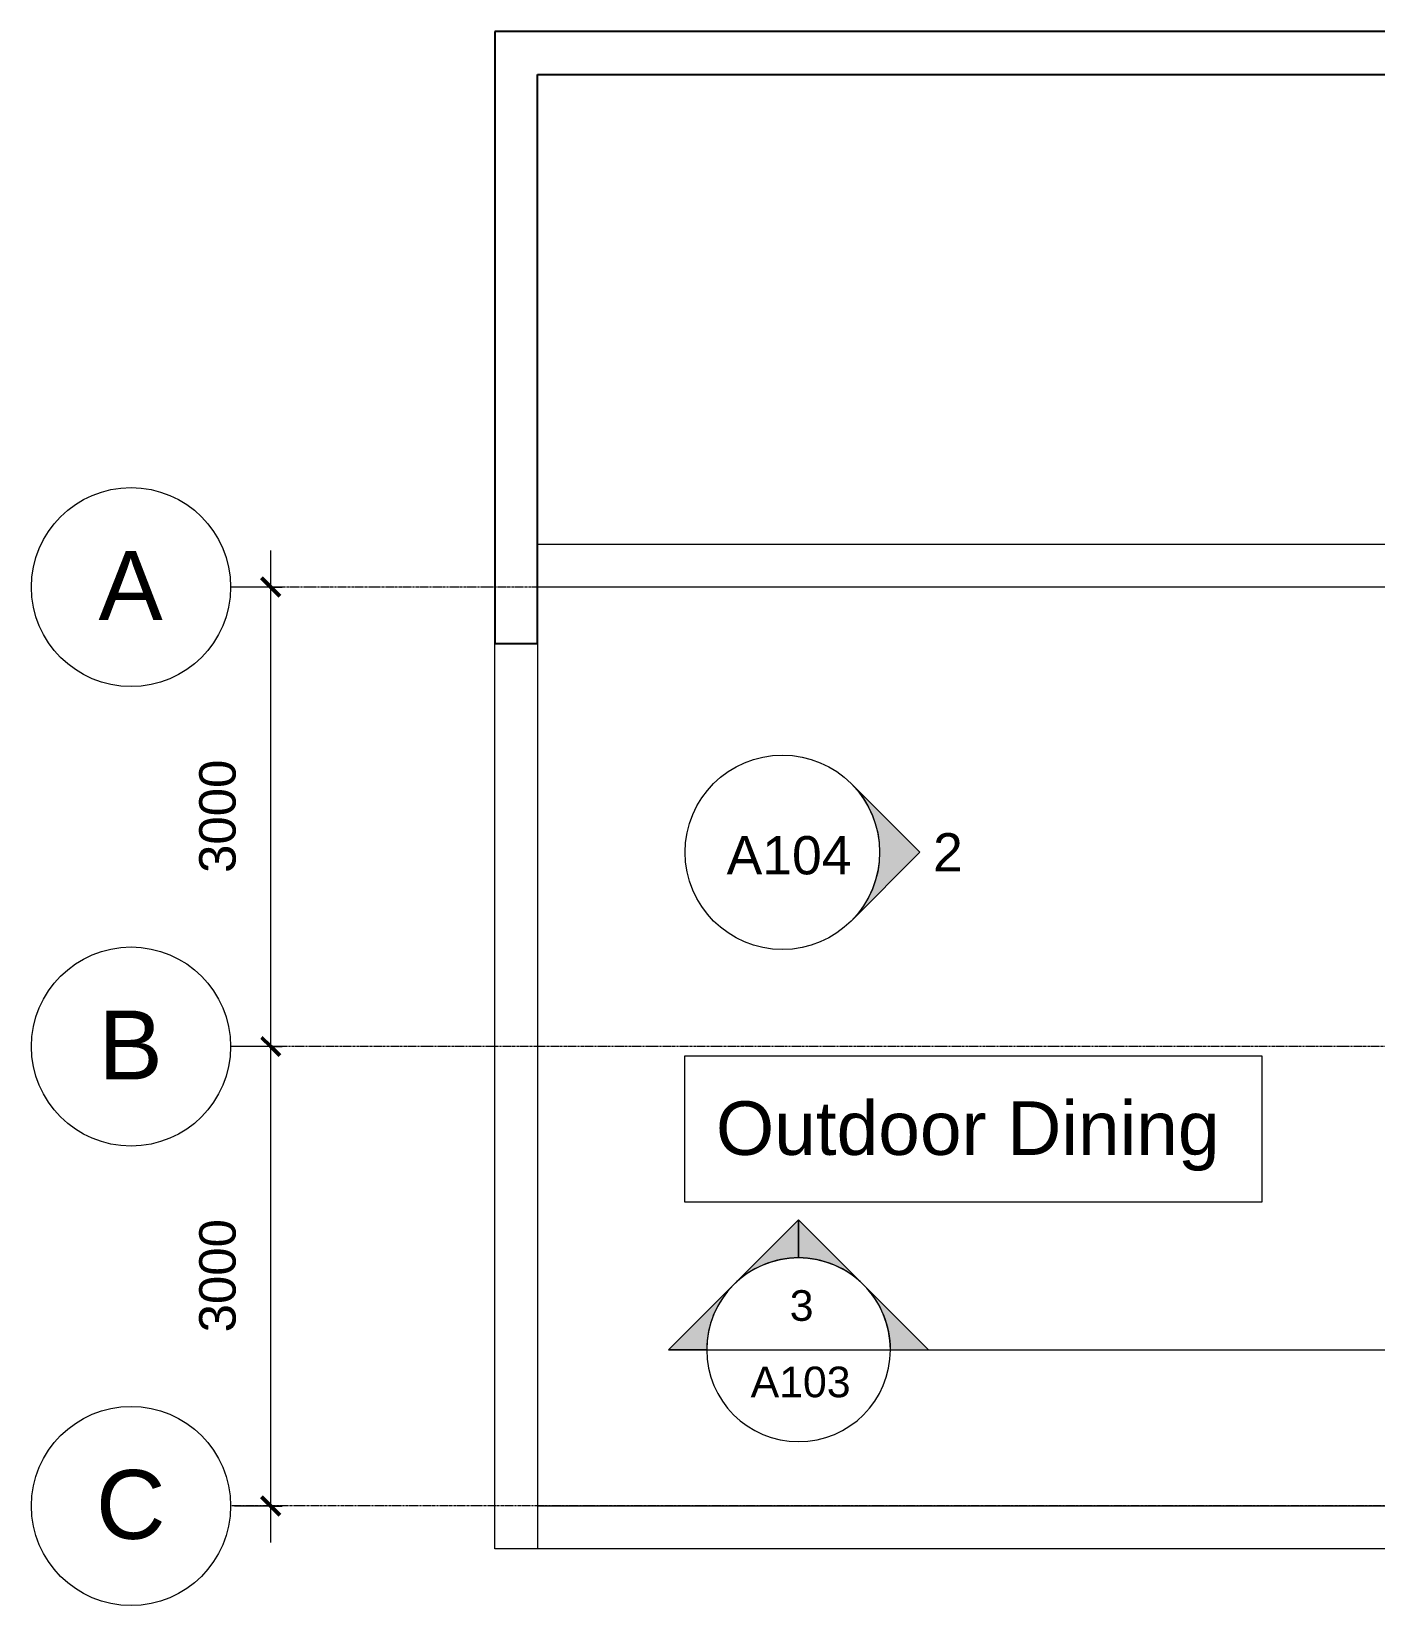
# Model space of a CAD drawing. Header units: millimetres. Extents: x -14653 to 23951, y -19588 to 11008.
# Drawn here: x -14653 to -5884, y -3852 to 6426 of the extents above; entities that cross this region are included whole.
import ezdxf

# ---------------------------------------------------------------- set-up
doc = ezdxf.new("R2010")
doc.units = ezdxf.units.MM
doc.linetypes.add('Grid Line', pattern=[22.225, 12.7, -3.175, 3.175, -3.175])
for name, color, linetype, lineweight in [('A-ANNO-DIMS', 211, 'Continuous', 9), ('A-ANNO-DIMS-100', 211, 'Continuous', 9), ('A-FLOR', 192, 'Continuous', 9), ('A-WALL', 113, 'Continuous', 9), ('G-ANNO-SYMB', 111, 'Continuous', 9), ('G-ANNO-TEXT', 231, 'Continuous', 9), ('S-GRID', 1, 'Continuous', 9), ('S-GRID-IDEN', 1, 'Continuous', 9)]:
    doc.layers.add(name, color=color, linetype=linetype, lineweight=lineweight)
doc.styles.add('Arial', font='arial.ttf', dxfattribs={"height": 250})
doc.styles.add('Arial_1', font='arial.ttf', dxfattribs={"height": 450})
doc.styles.add('Arial_2', font='arial.ttf', dxfattribs={"height": 200})
doc.styles.add('Arial_3', font='arial.ttf', dxfattribs={"height": 238.125})
doc.styles.add('Arial_5', font='arial.ttf', dxfattribs={"height": 350})
doc.dimstyles.new('Feet___Inches', dxfattribs={"dimscale": 304.8, "dimtxt": 242.94927, "dimasz": 0.390625, "dimexe": 0.78125, "dimexo": 0.520833, "dimgap": 0.520833, "dimtad": 1, "dimdec": 0, "dimzin": 0, "dimdsep": 46, "dimtxsty": 'Arial_3', "dimblk1": 'OBLIQUE', "dimblk2": 'OBLIQUE', "dimsah": 1, "dimcen": 0.09, "dimdle": 0.78125, "dimazin": 0, "dimtfac": 1, "dimtdec": 4, "dimtix": 1, "dimtmove": 0, "dimatfit": 3, "dimfxl": 1, "dimtvp": 1, "dimtfill": 1, "dimtolj": 1, "dimtzin": 0, "dimarcsym": 2})

# ---------------------------------------------------------------- blocks, each defined once
blk = doc.blocks.new('Elevation - Filled Arrow-125290-Level 1')
at = {"layer": 'G-ANNO-SYMB'}
blk.add_circle((0, 0), 6.35, dxfattribs=at)
blk = doc.blocks.new('Elevation - Filled Arrow-128304-Level 1')
at = {"layer": 'G-ANNO-SYMB'}
h = blk.add_hatch(color=256, dxfattribs=at)
edge = h.paths.add_edge_path(flags=0)
edge.add_line((0, 8.98), (4.49, 4.49))
edge.add_arc((0, 0), 6.35, 45, 135)
edge.add_line((-4.49, 4.49), (0, 8.98))
for p, q in [((0, 8.98), (-4.49, 4.49)), ((0, 8.98), (-4.49, 4.49)), ((4.49, 4.49), (0, 8.98)), ((4.49, 4.49), (0, 8.98))]:
    blk.add_line(p, q, dxfattribs=at)
blk.add_arc((0, 0), 6.35, 45, 135, dxfattribs=at)
blk = doc.blocks.new('Grid - M_Grid Head - Circle-24584-Level 1')
at = {"layer": 'S-GRID-IDEN'}
blk.add_circle((0, 0), 6.5, dxfattribs=at)
blk = doc.blocks.new('Section - M_Section Head - Filled-1049-Level 1')
at = {"layer": 'G-ANNO-SYMB'}
h = blk.add_hatch(color=256, dxfattribs=at)
edge = h.paths.add_edge_path(flags=0)
edge.add_line((-6, 8.49), (-6, 6))
edge.add_arc((-6, 0), 6, 90, 135)
edge.add_line((-10.24, 4.24), (-6, 8.49))
h = blk.add_hatch(color=256, dxfattribs=at)
edge = h.paths.add_edge_path(flags=0)
edge.add_line((-6, 8.49), (-1.76, 4.24))
edge.add_arc((-6, 0), 6, 45, 90)
edge.add_line((-6, 6), (-6, 8.49))
h = blk.add_hatch(color=256, dxfattribs=at)
edge = h.paths.add_edge_path(flags=0)
edge.add_line((-14.49, 0), (-10.24, 4.24))
edge.add_arc((-6, 0), 6, 135, 180)
edge.add_line((-12, 0), (-14.49, 0))
h = blk.add_hatch(color=256, dxfattribs=at)
edge = h.paths.add_edge_path(flags=0)
edge.add_line((2.49, 0), (0, 0))
edge.add_arc((-6, 0), 6, 360, 405)
edge.add_line((-1.76, 4.24), (2.49, 0))
for p, q in [((-6, 8.49), (-14.49, 0)), ((-6, 8.49), (-10.24, 4.24)), ((-6, 8.49), (2.49, 0)), ((-6, 6), (-6, 8.49)), ((-6, 8.49), (-6, 6)), ((-1.76, 4.24), (-6, 8.49)), ((-10.24, 4.24), (-14.49, 0)), ((2.49, 0), (-1.76, 4.24)), ((-14.49, 0), (-12, 0)), ((0, 0), (2.49, 0)), ((-12, 0), (-14.49, 0)), ((0, 0), (2.49, 0))]:
    blk.add_line(p, q, dxfattribs=at)
for start, end in [(360, 180), (90, 135), (45, 90), (135, 180), (360, 45), (180, 360)]:
    blk.add_arc((-6, 0), 6, start, end, dxfattribs=at)
blk = doc.blocks.new('DIMBLOCK7-Level 1')
at = {"layer": 'A-ANNO-DIMS-100', "transparency": 16777216}
for p, q in [((-13016, -202), (-13328, -202)), ((-13090, -3440), (-13090, -202)), ((-13090, -202), (-13016, -202)), ((-13016, -3202), (-13328, -3202)), ((-13090, -3202), (-13016, -3202))]:
    blk.add_line(p, q, dxfattribs=at)
at = {"layer": 'A-ANNO-DIMS-100', "lineweight": 50, "transparency": 16777216}
for p, q in [((-13090, -202), (-13150, -142)), ((-13090, -202), (-13031, -261)), ((-13090, -3202), (-13150, -3142)), ((-13090, -3202), (-13031, -3261))]:
    blk.add_line(p, q, dxfattribs=at)
at = {"layer": 'A-ANNO-DIMS-100', "color": 0, "transparency": 16777216, "insert": (-13558, -2068), "char_height": 238.1, "width": 879.1, "attachment_point": 1, "rotation": 90, "line_spacing_factor": 0.941778, "style": 'Arial_3', "bg_fill": 3, "box_fill_scale": 1.25, "bg_fill_color": 9, "bg_fill_true_color": 13158600, "bg_fill_transparency": 0}
blk.add_mtext('3000', dxfattribs=at)
blk = doc.blocks.new('_Oblique')
at = {"color": 0, "linetype": 'ByBlock', "lineweight": -2}
blk.add_line((-0.5, -0.5), (0.5, 0.5), dxfattribs=at)
blk = doc.blocks.new('DIMBLOCK8-Level 1')
at = {"layer": 'A-ANNO-DIMS-100', "transparency": 16777216}
for p, q in [((-13090, -202), (-13090, 3037)), ((-13016, 2798), (-13328, 2798)), ((-13090, 2798), (-13016, 2798)), ((-13016, -202), (-13328, -202)), ((-13090, -202), (-13016, -202))]:
    blk.add_line(p, q, dxfattribs=at)
at = {"layer": 'A-ANNO-DIMS-100', "lineweight": 50, "transparency": 16777216}
for p, q in [((-13090, 2798), (-13150, 2858)), ((-13090, 2798), (-13031, 2739)), ((-13090, -202), (-13150, -142)), ((-13090, -202), (-13031, -261))]:
    blk.add_line(p, q, dxfattribs=at)
at = {"layer": 'A-ANNO-DIMS-100', "color": 0, "transparency": 16777216, "insert": (-13558, 932), "char_height": 238.1, "width": 879.1, "attachment_point": 1, "rotation": 90, "line_spacing_factor": 0.941778, "style": 'Arial_3', "bg_fill": 3, "box_fill_scale": 1.25, "bg_fill_color": 9, "bg_fill_true_color": 13158600, "bg_fill_transparency": 0}
blk.add_mtext('3000', dxfattribs=at)

msp = doc.modelspace()

# ---------------------------------------------------------------- linework, layer by layer
at = {"layer": 'A-FLOR'}
for p, q in [((-4988.1, 2798.4), (-11348.1, 2798.4)), ((-11348.1, -3201.6), (-4988.1, -3201.6))]:
    msp.add_line(p, q, dxfattribs=at)
at = {"layer": 'A-WALL', "lineweight": 25}
for p, q in [((-11628.1, 6426.5), (-11628.1, 2430.8)), ((9584.8, 6426.5), (-11628.1, 6426.5)), ((-11348.1, 2430.8), (-11348.1, 6146.5)), ((-11348.1, 6146.5), (9491, 6146.5)), ((-11628.1, 2430.8), (-11348.1, 2430.8))]:
    msp.add_line(p, q, dxfattribs=at)
at = {"layer": 'A-WALL'}
for p, q in [((-11348.1, 3078.4), (13061.9, 3078.4)), ((-4988.1, 2798.4), (-11348.1, 2798.4)), ((-11628.1, -3481.6), (-11628.1, 2430.8)), ((-11348.1, 2430.8), (-11348.1, -3481.6)), ((6859.9, -3481.6), (-11628.1, -3481.6))]:
    msp.add_line(p, q, dxfattribs=at)
at = {"layer": 'G-ANNO-SYMB'}
for p, q in [((-10244.5, -2181.6), (-9044.5, -2181.6)), ((-9044.5, -2181.6), (21920.3, -2181.6))]:
    msp.add_line(p, q, dxfattribs=at)
at = {"layer": 'G-ANNO-TEXT', "color": 7, "flags": 128}
msp.add_lwpolyline([(-10387.2, -262.9), (-6620.8, -262.9), (-6620.8, -1218.3), (-10387.2, -1218.3)], close=True, dxfattribs=at)
at = {"layer": 'S-GRID', "linetype": 'Grid Line'}
for p, q in [((13385.2, 2798.4), (-13352.9, 2798.4)), ((13151.2, -201.6), (-13352.9, -201.6)), ((13384.4, -3201.6), (-13352.9, -3201.6))]:
    msp.add_line(p, q, dxfattribs=at)

# ---------------------------------------------------------------- block references
at = {"layer": 'G-ANNO-SYMB', "xscale": 99.99999999999991, "yscale": 99.99999999999991, "zscale": 99.99999999999991}
for name, p in [('Elevation - Filled Arrow-125290-Level 1', (-9750, 1066.8)), ('Section - M_Section Head - Filled-1049-Level 1', (-9044.5, -2181.6))]:
    msp.add_blockref(name, p, dxfattribs=at)
at = {"layer": 'G-ANNO-SYMB', "extrusion": (0, 0, -1), "xscale": 99.99999999999991, "yscale": 99.99999999999991, "zscale": 99.99999999999991, "rotation": 90.00000000000038}
msp.add_blockref('Elevation - Filled Arrow-128304-Level 1', (9750, 1066.8), dxfattribs=at)
at = {"layer": 'S-GRID-IDEN', "xscale": 99.99999999999991, "yscale": 99.99999999999991, "zscale": 99.99999999999991, "rotation": 89.99999999999982}
for p in [(-14002.9, 2798.4), (-14002.9, -201.6), (-14002.9, -3201.6)]:
    msp.add_blockref('Grid - M_Grid Head - Circle-24584-Level 1', p, dxfattribs=at)

# ---------------------------------------------------------------- texts
at = {"layer": 'G-ANNO-SYMB', "attachment_point": 1}
for s, insert, char_height, width, style in [('A104', (-10114.3, 1172.6), 250, 978.059, 'Arial'), ('\\fArial|b0|i0|c134|p34|;2', (-8766.3, 1191.7), 250, 232.489, 'Arial'), ('\\fArial|b0|i0|c134|p34|;3', (-9702.3, -1792.7), 200, 192.405, 'Arial_2'), ('A103', (-9957.3, -2291.6), 200, 809.704, 'Arial_2')]:
    msp.add_mtext(s, dxfattribs=dict(at, insert=insert, char_height=char_height, width=width, style=style))
at = {"layer": 'G-ANNO-TEXT', "color": 7, "insert": (-10184, -559.3), "char_height": 350, "width": 4064.556, "attachment_point": 1, "style": 'Arial_5'}
msp.add_mtext('Outdoor Dining', dxfattribs=at)
at = {"layer": 'S-GRID-IDEN', "char_height": 450, "attachment_point": 1, "style": 'Arial_1'}
for s, insert, width in [('\\fArial|b0|i0|c134|p34|;A', (-14215.3, 3033.4), 513.08), ('\\fArial|b0|i0|c134|p34|;B', (-14215.3, 33.4), 513.08), ('\\fArial|b0|i0|c134|p34|;C', (-14231.8, -2966.6), 553.164)]:
    msp.add_mtext(s, dxfattribs=dict(at, insert=insert, width=width))

# ---------------------------------------------------------------- next in the draw order: dimensions: what is measured, and where the dimension line sits
at = {"layer": 'A-ANNO-DIMS'}
dim = msp.add_linear_dim(base=(-13090.2, -201.6), p1=(-13174.4, -3201.6), p2=(-13174.4, -201.6), angle=90, dimstyle='Feet___Inches', override={"dimpost": '<>', "dimfxl": 3000}, dxfattribs=at)
dim.commit()
dim.dimension.update_dxf_attribs({"geometry": 'DIMBLOCK7-Level 1', "text_midpoint": (-13370.6, -1701.6)})

# ---------------------------------------------------------------- next in the draw order: dimensions: what is measured, and where the dimension line sits
dim = msp.add_linear_dim(base=(-13090.2, 2798.4), p1=(-13174.4, -201.6), p2=(-13174.4, 2798.4), angle=90, dimstyle='Feet___Inches', override={"dimpost": '<>', "dimfxl": 3000}, dxfattribs=at)
dim.commit()
dim.dimension.update_dxf_attribs({"geometry": 'DIMBLOCK8-Level 1', "text_midpoint": (-13370.6, 1298.4)})

doc.saveas('drawing.dxf')
